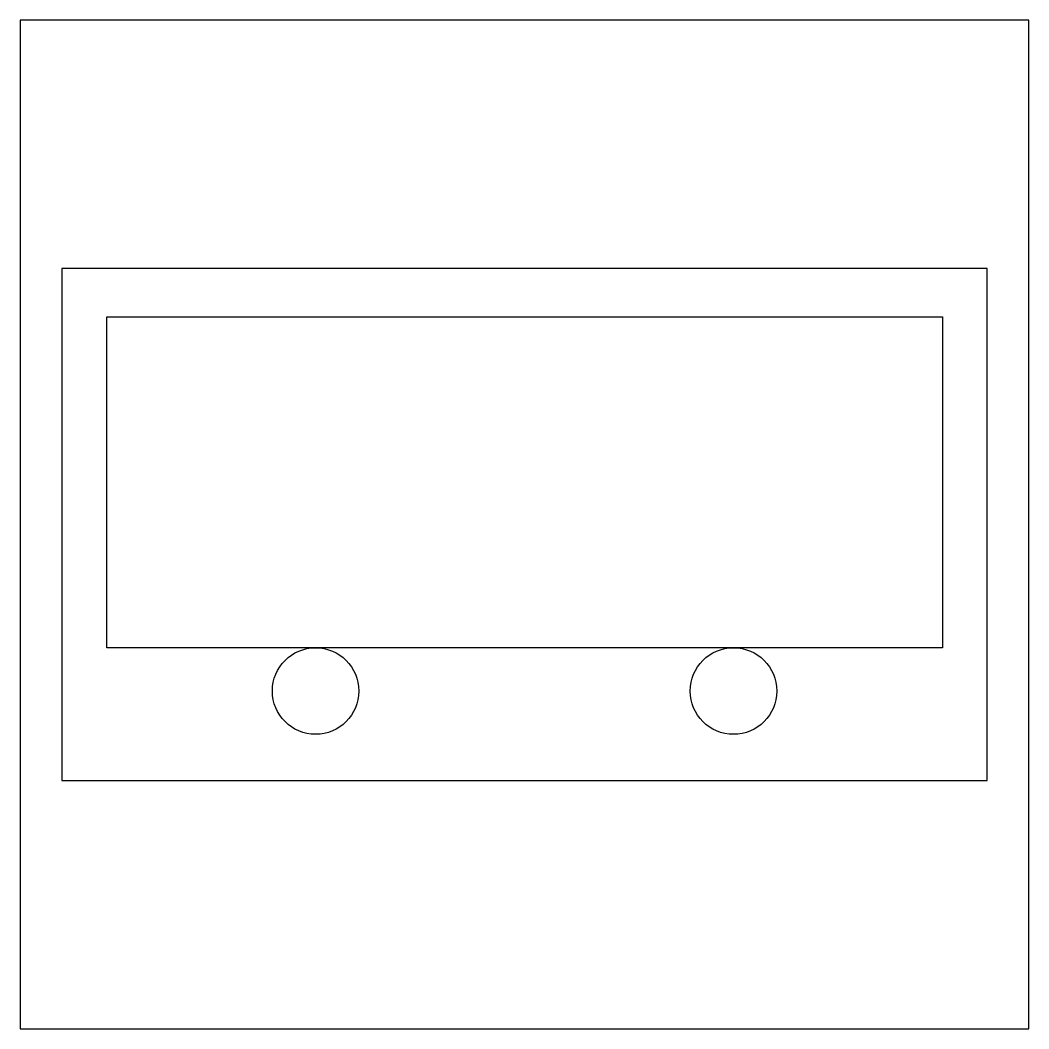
# Model space of a CAD drawing. Header units: millimetres. Extents: x 0 to 1000, y 0 to 1000.
import ezdxf

# ---------------------------------------------------------------- set-up
doc = ezdxf.new("R2010")
doc.units = ezdxf.units.MM
doc.layers.get('0').update_dxf_attribs({"color": 2})
doc.layers.add('1', color=1, linetype='Continuous')
doc.layers.add('3', color=7, linetype='Continuous')

msp = doc.modelspace()

# ---------------------------------------------------------------- linework, layer by layer
at = {"color": 2}
msp.add_lwpolyline([(0, 0), (1000, 0), (1000, 1000), (0, 1000)], close=True, dxfattribs=at)
at = {"layer": '1', "color": 1}
for p, q in [((958.8, 753.9), (41.3, 753.9)), ((41.3, 753.9), (41.3, 246.1)), ((958.8, 246.1), (958.8, 753.9)), ((41.3, 246.1), (958.8, 246.1))]:
    msp.add_line(p, q, dxfattribs=at)
at = {"layer": '3'}
msp.add_lwpolyline([(85.8, 705.8), (914.3, 705.8), (914.3, 377.7), (85.8, 377.7)], close=True, dxfattribs=at)
for centre in [(292.9, 334.9), (707.2, 334.9)]:
    msp.add_circle(centre, 42.9, dxfattribs=at)

doc.saveas('drawing.dxf')
